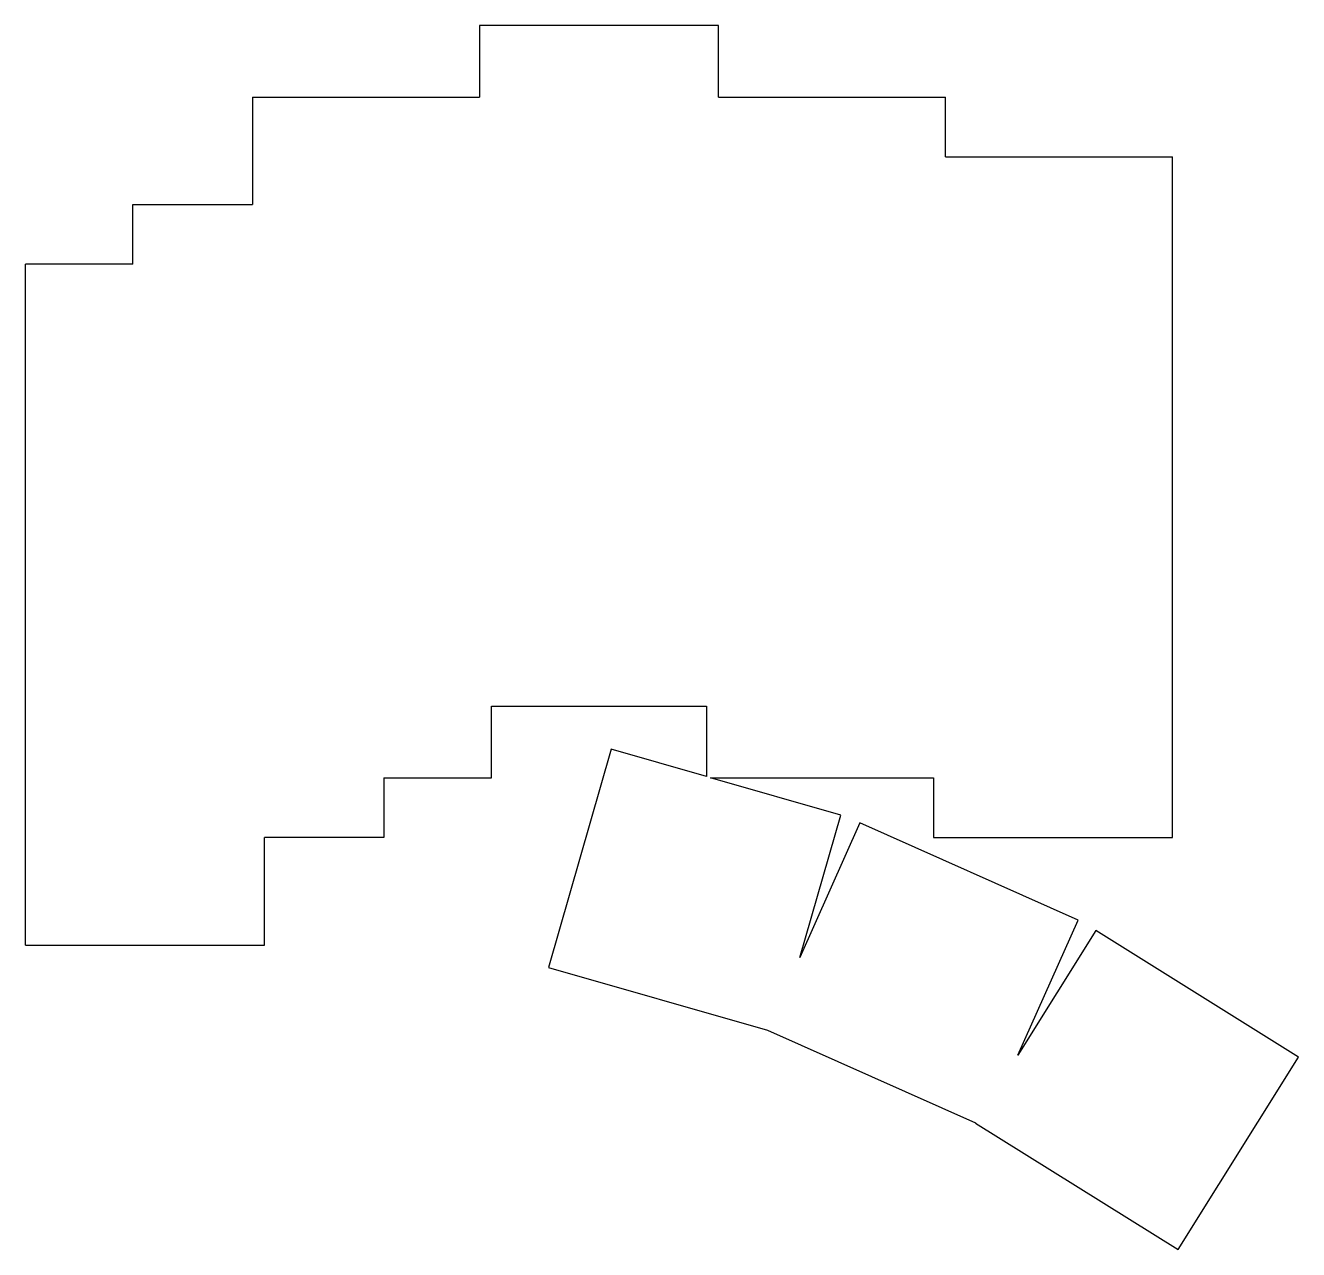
# Model space of a CAD drawing. Header units: millimetres. Extents: x 120 to 227, y -185 to -82.
import ezdxf

# ---------------------------------------------------------------- set-up
doc = ezdxf.new("R2010")
doc.units = ezdxf.units.MM

msp = doc.modelspace()

# ---------------------------------------------------------------- linework, layer by layer
for p, q in [((178, -82.5), (158, -82.5)), ((158, -82.5), (158, -88.5)), ((178, -88.5), (178, -82.5)), ((139, -88.5), (158, -88.5)), ((139, -88.5), (139, -97.5)), ((178, -88.5), (197, -88.5)), ((197, -93.5), (197, -88.5)), ((197, -93.5), (216, -93.5)), ((216, -150.5), (216, -93.5)), ((129, -97.5), (139, -97.5)), ((129, -102.5), (129, -97.5)), ((120, -159.5), (120, -102.5)), ((129, -102.5), (120, -102.5)), ((159, -145.5), (159, -139.5)), ((159, -139.5), (177, -139.5)), ((177, -139.5), (177, -145.4)), ((169.01, -143.11), (163.77, -161.38)), ((177, -145.4), (169.01, -143.11)), ((150, -145.5), (150, -150.5)), ((150, -145.5), (159, -145.5)), ((177.34, -145.5), (196, -145.5)), ((188.23, -148.62), (177.34, -145.5)), ((196, -145.5), (196, -150.5)), ((184.82, -160.53), (188.23, -148.62)), ((189.83, -149.28), (184.82, -160.53)), ((208.1, -157.41), (189.83, -149.28)), ((140, -159.5), (140, -150.5)), ((150, -150.5), (140, -150.5)), ((196, -150.5), (216, -150.5)), ((203.06, -168.73), (208.1, -157.41)), ((209.59, -158.28), (203.06, -168.73)), ((226.55, -168.88), (209.59, -158.28)), ((120, -159.5), (140, -159.5)), ((163.77, -161.38), (182.1, -166.63)), ((182.1, -166.63), (182.1, -166.64)), ((182.1, -166.64), (199.52, -174.39)), ((216.48, -185), (226.55, -168.88)), ((199.52, -174.39), (199.52, -174.4)), ((199.52, -174.4), (216.48, -185))]:
    msp.add_line(p, q)

doc.saveas('drawing.dxf')
